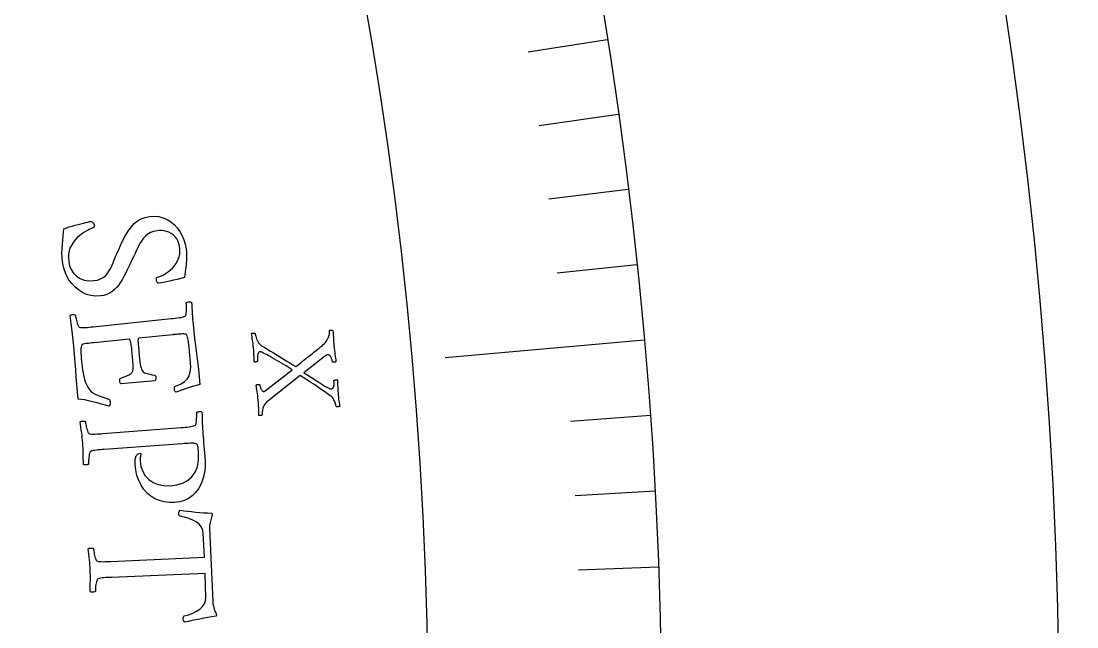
# Model space of a CAD drawing. Header units: millimetres. Extents: x -93 to 93, y -93 to 104.
# Drawn here: x 62.87 to 80.45, y 1.75 to 11.83 of the extents above; entities that cross this region are included whole.
import ezdxf

# ---------------------------------------------------------------- set-up
doc = ezdxf.new("R2010")
doc.units = ezdxf.units.MM
for name, color, linetype in [('ENGRAVE', 7, 'Continuous'), ('ENGRAVE_FINE', 8, 'Continuous'), ('TEXT', 5, 'Continuous')]:
    doc.layers.add(name, color=color, linetype=linetype)

msp = doc.modelspace()

# ---------------------------------------------------------------- linework, layer by layer
at = {"layer": 'ENGRAVE'}
msp.add_lwpolyline([(73.2476, 6.5231), (69.9307, 6.2277)], dxfattribs=at)
for radius in [90.65, 90.65, 88.2219, 83.7125, 83.7125, 80.1513, 73.5375, 73.5375, 69.6525]:
    msp.add_circle((0, 0), radius, dxfattribs=at)
at = {"layer": 'ENGRAVE_FINE'}
for points in [[(72.6289, 11.524), (71.3134, 11.3153)], [(72.8156, 10.279), (71.4966, 10.0928)], [(72.9809, 9.0303), (71.659, 8.8667)], [(73.125, 7.7782), (71.8005, 7.6373)], [(73.3488, 5.2653), (72.0202, 5.17)], [(73.4283, 4.0053), (72.0983, 3.9328)], [(73.4863, 2.7434), (72.1552, 2.6937)]]:
    msp.add_lwpolyline(points, dxfattribs=at)
at = {"layer": 'TEXT'}
for points in [[(65.6204, 8.0414), (65.6254, 7.9942), (65.6286, 7.9509), (65.6299, 7.9116), (65.6293, 7.8764), (65.6273, 7.8428), (65.6244, 7.8088), (65.6205, 7.7743), (65.6157, 7.7393), (65.6102, 7.7019), (65.6044, 7.6602), (65.5984, 7.6143), (65.5919, 7.5641), (65.5334, 7.5482), (65.4737, 7.5332), (65.4129, 7.5191), (65.3511, 7.5059), (65.2926, 7.494), (65.242, 7.4841), (65.1993, 7.4761), (65.1644, 7.47), (65.1571, 7.4694), (65.1503, 7.4724), (65.1441, 7.4791), (65.1385, 7.4895), (65.1337, 7.5011), (65.13, 7.5117), (65.1275, 7.5212), (65.126, 7.5296), (65.1256, 7.5401), (65.1268, 7.5497), (65.1298, 7.5582), (65.1344, 7.5657), (65.1631, 7.5739), (65.1936, 7.5854), (65.2262, 7.6004), (65.2607, 7.6189), (65.2956, 7.6405), (65.3294, 7.665), (65.3621, 7.6924), (65.3936, 7.7227), (65.423, 7.7557), (65.449, 7.7912), (65.4718, 7.8291), (65.4913, 7.8694), (65.5062, 7.912), (65.5151, 7.9565), (65.5181, 8.0028), (65.515, 8.0511), (65.5043, 8.1108), (65.4878, 8.1629), (65.4654, 8.2075), (65.4373, 8.2444), (65.405, 8.2747), (65.3703, 8.2995), (65.3331, 8.3187), (65.2935, 8.3324), (65.2531, 8.3413), (65.2135, 8.3462), (65.1749, 8.3473), (65.1372, 8.3445), (65.0796, 8.333), (65.0281, 8.3141), (64.9827, 8.2878), (64.9434, 8.2541), (64.9085, 8.2147), (64.8765, 8.1713), (64.8473, 8.124), (64.821, 8.0726), (64.7958, 8.0192), (64.7703, 7.9655), (64.7443, 7.9117), (64.718, 7.8577), (64.6988, 7.8162), (64.6786, 7.7726), (64.6574, 7.7269), (64.6353, 7.6792), (64.6118, 7.6308), (64.5867, 7.583), (64.5599, 7.5359), (64.5314, 7.4894), (64.5006, 7.445), (64.4667, 7.4043), (64.4299, 7.3672), (64.39, 7.3339), (64.3468, 7.3054), (64.3, 7.2834), (64.2494, 7.2676), (64.1952, 7.2581), (64.1145, 7.2548), (64.0374, 7.2634), (63.9638, 7.284), (63.8937, 7.3165), (63.8286, 7.3586), (63.7697, 7.408), (63.7169, 7.4647), (63.6704, 7.5286), (63.6311, 7.5977), (63.6002, 7.67), (63.5778, 7.7453), (63.5637, 7.8238), (63.5566, 7.8989), (63.5539, 7.9731), (63.5555, 8.0465), (63.5614, 8.1192), (63.569, 8.1895), (63.5754, 8.256), (63.5806, 8.3187), (63.5848, 8.3775), (63.6294, 8.3925), (63.6757, 8.4071), (63.7236, 8.4214), (63.7731, 8.4353), (63.8219, 8.4484), (63.8677, 8.4604), (63.9105, 8.4712), (63.9504, 8.4808), (63.985, 8.4889), (64.0125, 8.495), (64.0327, 8.4991), (64.0456, 8.5013), (64.0541, 8.4943), (64.0622, 8.4866), (64.0697, 8.4782), (64.0767, 8.4691), (64.0828, 8.4596), (64.0876, 8.4496), (64.091, 8.4393), (64.0931, 8.4287), (64.093, 8.4158), (64.0891, 8.4052), (64.0813, 8.3969), (64.0697, 8.3908), (64.0466, 8.3818), (64.0199, 8.3697), (63.9894, 8.3546), (63.9551, 8.3364), (63.9189, 8.315), (63.8826, 8.29), (63.8461, 8.2615), (63.8094, 8.2294), (63.7747, 8.1937), (63.7437, 8.1542), (63.7165, 8.1109), (63.6932, 8.0639), (63.6755, 8.0125), (63.6653, 7.9565), (63.6625, 7.8958), (63.6671, 7.8303), (63.6818, 7.7608), (63.7081, 7.6975), (63.7461, 7.6402), (63.7957, 7.5889), (63.8553, 7.5479), (63.9232, 7.5216), (63.9994, 7.5099), (64.0839, 7.513), (64.1438, 7.5236), (64.1958, 7.5407), (64.2399, 7.5641), (64.2763, 7.5939), (64.3072, 7.629), (64.3353, 7.6681), (64.3605, 7.7112), (64.3828, 7.7584), (64.404, 7.8086), (64.4257, 7.8606), (64.4479, 7.9145), (64.4706, 7.9703), (64.4984, 8.033), (64.5279, 8.0969), (64.5588, 8.162), (64.5913, 8.2284), (64.6268, 8.2933), (64.6665, 8.3539), (64.7104, 8.4101), (64.7587, 8.4619), (64.8123, 8.5066), (64.8723, 8.5415), (64.9387, 8.5665), (65.0116, 8.5815), (65.0904, 8.5864), (65.1655, 8.5797), (65.2367, 8.5614), (65.3041, 8.5316), (65.3666, 8.4921), (65.4231, 8.4452), (65.4737, 8.3907), (65.5182, 8.3288), (65.5557, 8.2615), (65.5853, 8.1912), (65.6068, 8.1178), (65.6204, 8.0414)], [(65.7373, 6.7815), (65.7494, 6.6688), (65.7631, 6.5507), (65.7782, 6.4271), (65.7948, 6.298), (65.8114, 6.1669), (65.8264, 6.0372), (65.8398, 5.9089), (65.8516, 5.7822), (65.7958, 5.7686), (65.7424, 5.7541), (65.6915, 5.7386), (65.643, 5.7222), (65.5953, 5.7054), (65.5468, 5.689), (65.4975, 5.6729), (65.4474, 5.6572), (65.4397, 5.6659), (65.4338, 5.6776), (65.4296, 5.6922), (65.4271, 5.7097), (65.4268, 5.7281), (65.4298, 5.7419), (65.4358, 5.7513), (65.445, 5.7561), (65.5263, 5.7914), (65.5902, 5.8305), (65.6369, 5.8733), (65.6664, 5.9198), (65.6838, 5.97), (65.6947, 6.0235), (65.6989, 6.0805), (65.6964, 6.1408), (65.6709, 6.4082), (65.6696, 6.4197), (65.6678, 6.4352), (65.6654, 6.4547), (65.6624, 6.4781), (65.6589, 6.503), (65.6548, 6.5271), (65.6503, 6.5503), (65.6452, 6.5727), (65.6395, 6.5922), (65.6331, 6.6068), (65.626, 6.6166), (65.6182, 6.6214), (65.601, 6.624), (65.5816, 6.6253), (65.56, 6.6255), (65.5361, 6.6243), (65.5109, 6.6225), (65.4853, 6.6204), (65.4593, 6.6181), (65.433, 6.6155), (65.4227, 6.6145), (65.4135, 6.6136), (65.4056, 6.6128), (65.3987, 6.6121), (64.8314, 6.5547), (64.826, 6.5516), (64.8223, 6.5435), (64.8203, 6.5304), (64.8199, 6.5123), (64.8207, 6.4912), (64.8219, 6.4689), (64.8237, 6.4455), (64.8259, 6.4209), (64.8416, 6.2607), (64.847, 6.2088), (64.8525, 6.163), (64.8582, 6.1234), (64.8641, 6.09), (64.8709, 6.0618), (64.8792, 6.0379), (64.8891, 6.0183), (64.9006, 6.003), (64.9141, 5.9908), (64.9302, 5.9804), (64.9489, 5.9718), (64.9701, 5.965), (64.9947, 5.9591), (65.0231, 5.9532), (65.0555, 5.9472), (65.0919, 5.9412), (65.1018, 5.9381), (65.1094, 5.9301), (65.1147, 5.917), (65.1177, 5.899), (65.1183, 5.8814), (65.1167, 5.8663), (65.1129, 5.8539), (65.107, 5.844), (64.5328, 5.7924), (64.5266, 5.7998), (64.5217, 5.8104), (64.5181, 5.8242), (64.5158, 5.8413), (64.5156, 5.8585), (64.5185, 5.8723), (64.5244, 5.8829), (64.5334, 5.8902), (64.5731, 5.9044), (64.6068, 5.917), (64.6346, 5.9282), (64.6564, 5.9378), (64.6737, 5.9463), (64.688, 5.9541), (64.6991, 5.9613), (64.7072, 5.9677), (64.7134, 5.9741), (64.7189, 5.9811), (64.7238, 5.9885), (64.7281, 5.9966), (64.7329, 6.0075), (64.7362, 6.0234), (64.7381, 6.0444), (64.7385, 6.0703), (64.738, 6.0994), (64.7368, 6.1299), (64.7352, 6.1617), (64.733, 6.1948), (64.7305, 6.2281), (64.7279, 6.2604), (64.7252, 6.2917), (64.7223, 6.322), (64.7201, 6.343), (64.7177, 6.3655), (64.7148, 6.3892), (64.7116, 6.4143), (64.7082, 6.4392), (64.7045, 6.4623), (64.7006, 6.4836), (64.6965, 6.5031), (64.6918, 6.5192), (64.6862, 6.5305), (64.6798, 6.537), (64.6724, 6.5386), (64.0926, 6.48), (64.0891, 6.4797), (64.0848, 6.4792), (64.0798, 6.4787), (64.0739, 6.4781), (64.0506, 6.4757), (64.0241, 6.4727), (63.9945, 6.4692), (63.9619, 6.4652), (63.9314, 6.4607), (63.9085, 6.4555), (63.8932, 6.4498), (63.8854, 6.4434), (63.8772, 6.4261), (63.8713, 6.4072), (63.8677, 6.3868), (63.8665, 6.3649), (63.867, 6.3391), (63.8687, 6.3069), (63.8716, 6.2685), (63.8757, 6.2237), (63.8897, 6.0782), (63.8961, 6.0243), (63.9053, 5.9711), (63.917, 5.9185), (63.9315, 5.8665), (63.9481, 5.8177), (63.9666, 5.7744), (63.9869, 5.7368), (64.009, 5.7048), (64.0363, 5.6732), (64.0681, 5.6459), (64.1044, 5.6229), (64.1453, 5.6042), (64.1893, 5.5878), (64.235, 5.572), (64.2824, 5.5567), (64.3315, 5.5419), (64.3401, 5.5375), (64.3468, 5.5291), (64.3514, 5.5165), (64.354, 5.4999), (64.355, 5.474), (64.3533, 5.4527), (64.3488, 5.4358), (64.3416, 5.4234), (64.2763, 5.4404), (64.209, 5.4581), (64.1396, 5.4766), (64.0682, 5.4958), (63.9985, 5.5133), (63.9342, 5.5268), (63.8754, 5.5362), (63.8221, 5.5416), (63.8118, 5.6636), (63.802, 5.7853), (63.7929, 5.9066), (63.7843, 6.0276), (63.7752, 6.1523), (63.7642, 6.2845), (63.7515, 6.4245), (63.7368, 6.572), (63.7312, 6.6231), (63.7253, 6.6715), (63.719, 6.717), (63.7124, 6.7599), (63.7059, 6.8017), (63.6999, 6.8444), (63.6943, 6.8879), (63.6892, 6.9322), (63.696, 6.9383), (63.7054, 6.943), (63.7172, 6.9461), (63.7316, 6.9478), (63.7462, 6.9481), (63.7585, 6.9472), (63.7686, 6.9451), (63.7764, 6.9417), (63.7779, 6.9305), (63.7804, 6.9156), (63.7839, 6.8968), (63.7884, 6.8742), (63.7939, 6.8501), (63.8002, 6.8266), (63.8075, 6.8039), (63.8157, 6.7818), (63.8242, 6.7626), (63.8326, 6.7488), (63.8408, 6.7401), (63.8488, 6.7368), (63.8694, 6.7334), (63.8926, 6.7316), (63.9185, 6.7315), (63.9468, 6.733), (63.9771, 6.7355), (64.0085, 6.7383), (64.0411, 6.7415), (64.0748, 6.7449), (65.3741, 6.8817), (65.4078, 6.8854), (65.4406, 6.8891), (65.4724, 6.893), (65.5032, 6.8969), (65.532, 6.9014), (65.5577, 6.9071), (65.5803, 6.9138), (65.5998, 6.9215), (65.6082, 6.9267), (65.6147, 6.9372), (65.6196, 6.9529), (65.6227, 6.9738), (65.6246, 6.9976), (65.6258, 7.022), (65.6264, 7.0469), (65.6263, 7.0723), (65.6258, 7.0959), (65.6252, 7.1156), (65.6244, 7.1312), (65.6234, 7.1427), (65.6303, 7.1478), (65.6397, 7.1522), (65.6515, 7.1558), (65.6658, 7.1586), (65.6802, 7.1601), (65.6925, 7.1595), (65.7026, 7.1569), (65.7106, 7.1522), (65.7141, 7.1045), (65.7174, 7.0571), (65.7203, 7.0101), (65.723, 6.9635), (65.7258, 6.9173), (65.7291, 6.8716), (65.733, 6.8263), (65.7373, 6.7815)], [(68.0825, 6.4246), (68.0862, 6.3875), (68.0901, 6.3519), (68.0942, 6.318), (68.0986, 6.2857), (68.103, 6.2543), (68.1072, 6.2232), (68.1113, 6.1923), (68.1152, 6.1617), (68.1101, 6.1594), (68.103, 6.1574), (68.0937, 6.1558), (68.0823, 6.1545), (68.0713, 6.154), (68.0634, 6.1549), (68.0584, 6.1571), (68.0566, 6.1607), (68.0555, 6.1689), (68.0536, 6.179), (68.0509, 6.1908), (68.0473, 6.2045), (68.0429, 6.2187), (68.0374, 6.2322), (68.031, 6.2452), (68.0236, 6.2575), (68.015, 6.2679), (68.0049, 6.2749), (67.9935, 6.2787), (67.9807, 6.2791), (67.9685, 6.2764), (67.9548, 6.2703), (67.9395, 6.2609), (67.9227, 6.2483), (67.5821, 5.9785), (67.6466, 5.9382), (67.7092, 5.8988), (67.7698, 5.8602), (67.8285, 5.8224), (67.8829, 5.7877), (67.9309, 5.7581), (67.9724, 5.7338), (68.0074, 5.7147), (68.0129, 5.7123), (68.0182, 5.7106), (68.0236, 5.7095), (68.0288, 5.7091), (68.0336, 5.709), (68.0372, 5.709), (68.0399, 5.709), (68.0414, 5.7091), (68.0488, 5.7113), (68.0565, 5.7167), (68.0644, 5.7254), (68.0726, 5.7372), (68.0794, 5.7544), (68.0832, 5.779), (68.084, 5.811), (68.0818, 5.8505), (68.084, 5.8536), (68.0889, 5.8562), (68.0967, 5.8584), (68.1072, 5.8602), (68.1183, 5.8613), (68.1278, 5.8617), (68.1356, 5.8612), (68.1418, 5.86), (68.1423, 5.83), (68.1428, 5.8018), (68.1433, 5.7754), (68.1438, 5.7506), (68.1445, 5.7262), (68.1456, 5.7006), (68.1473, 5.6738), (68.1494, 5.6459), (68.1528, 5.6074), (68.1565, 5.5721), (68.1604, 5.54), (68.1646, 5.5111), (68.1687, 5.485), (68.1723, 5.4613), (68.1754, 5.4399), (68.1781, 5.4208), (68.1733, 5.4185), (68.167, 5.4165), (68.159, 5.4147), (68.1494, 5.4132), (68.1396, 5.4126), (68.131, 5.4136), (68.1236, 5.4161), (68.1174, 5.4202), (68.1166, 5.4259), (68.115, 5.4346), (68.1124, 5.4463), (68.1089, 5.461), (68.1042, 5.4774), (68.0978, 5.4946), (68.0899, 5.5124), (68.0802, 5.5308), (68.0687, 5.5491), (68.0551, 5.5662), (68.0393, 5.5822), (68.0214, 5.5971), (67.973, 5.6311), (67.9279, 5.6628), (67.8862, 5.6922), (67.8477, 5.7193), (67.8108, 5.7451), (67.7737, 5.7704), (67.7363, 5.7953), (67.6987, 5.8197), (67.6592, 5.845), (67.6161, 5.8722), (67.5694, 5.9015), (67.5191, 5.9328), (66.9536, 5.4821), (66.9347, 5.464), (66.9191, 5.4422), (66.9071, 5.4169), (66.8984, 5.3879), (66.8926, 5.3578), (66.889, 5.3293), (66.8876, 5.3022), (66.8884, 5.2766), (66.8836, 5.2735), (66.8768, 5.2712), (66.8681, 5.2697), (66.8576, 5.2689), (66.8473, 5.2687), (66.8393, 5.2688), (66.8336, 5.2692), (66.8303, 5.2699), (66.83, 5.299), (66.8298, 5.3261), (66.8295, 5.3511), (66.8293, 5.374), (66.8288, 5.397), (66.8278, 5.4223), (66.8261, 5.4499), (66.8239, 5.4798), (66.8203, 5.5209), (66.8165, 5.5592), (66.8126, 5.5947), (66.8084, 5.6275), (66.804, 5.6603), (66.7993, 5.6958), (66.7941, 5.734), (66.7885, 5.7748), (66.7934, 5.7789), (66.8005, 5.7821), (66.8097, 5.7845), (66.8211, 5.786), (66.8321, 5.7864), (66.84, 5.7855), (66.8449, 5.7834), (66.8468, 5.7799), (66.8478, 5.7727), (66.8498, 5.7637), (66.8527, 5.7528), (66.8565, 5.74), (66.8613, 5.7266), (66.8669, 5.7135), (66.8734, 5.701), (66.8808, 5.6889), (66.8888, 5.6786), (66.8972, 5.6715), (66.906, 5.6676), (66.9152, 5.6668), (66.9174, 5.6672), (66.9201, 5.668), (66.923, 5.6692), (66.9264, 5.6709), (66.9297, 5.6728), (66.9326, 5.6748), (66.9351, 5.6769), (66.9372, 5.6791), (67.3888, 6.0308), (67.3557, 6.0514), (67.3208, 6.0728), (67.2841, 6.0949), (67.2457, 6.1177), (67.2065, 6.1407), (67.1678, 6.1633), (67.1295, 6.1856), (67.0916, 6.2074), (67.0551, 6.2283), (67.0208, 6.2475), (66.9887, 6.265), (66.9589, 6.2809), (66.9325, 6.2948), (66.9104, 6.3062), (66.8928, 6.3151), (66.8796, 6.3216), (66.8771, 6.3225), (66.8741, 6.3237), (66.8706, 6.325), (66.8665, 6.3266), (66.8621, 6.328), (66.8574, 6.3289), (66.8525, 6.3292), (66.8474, 6.329), (66.8385, 6.3259), (66.8303, 6.3185), (66.823, 6.3067), (66.8164, 6.2905), (66.8115, 6.2692), (66.8092, 6.2418), (66.8093, 6.2085), (66.812, 6.169), (66.8072, 6.1658), (66.8005, 6.163), (66.7919, 6.1607), (66.7815, 6.1589), (66.7712, 6.1578), (66.7633, 6.1575), (66.7576, 6.1581), (66.7542, 6.1595), (66.7536, 6.1878), (66.7528, 6.2162), (66.7519, 6.245), (66.7508, 6.2739), (66.7495, 6.3029), (66.7478, 6.3315), (66.7457, 6.3599), (66.7432, 6.3879), (66.7394, 6.4258), (66.7354, 6.4607), (66.7313, 6.4928), (66.7271, 6.522), (66.7227, 6.55), (66.7181, 6.5785), (66.7133, 6.6075), (66.7084, 6.637), (66.7141, 6.6392), (66.7214, 6.6407), (66.7302, 6.6413), (66.7405, 6.6412), (66.7504, 6.6407), (66.7582, 6.6401), (66.7637, 6.6394), (66.767, 6.6387), (66.7681, 6.6324), (66.7705, 6.622), (66.7742, 6.6075), (66.7793, 6.5887), (66.7858, 6.5676), (66.794, 6.5458), (66.8038, 6.5234), (66.8152, 6.5003), (66.8283, 6.4784), (66.8431, 6.4594), (66.8595, 6.4433), (66.8776, 6.4301), (66.9301, 6.3973), (66.9803, 6.3661), (67.0282, 6.3365), (67.0738, 6.3085), (67.1184, 6.2813), (67.1631, 6.2542), (67.2079, 6.2272), (67.2528, 6.2003), (67.2986, 6.1728), (67.3463, 6.144), (67.3958, 6.1138), (67.447, 6.0823), (67.4658, 6.0965), (67.4865, 6.1125), (67.5093, 6.1304), (67.5342, 6.1503), (67.5604, 6.1713), (67.5872, 6.1926), (67.6147, 6.2142), (67.6428, 6.2362), (67.6706, 6.2581), (67.6975, 6.2794), (67.7234, 6.3), (67.7483, 6.32), (67.7715, 6.3389), (67.7926, 6.356), (67.8115, 6.3712), (67.8282, 6.3847), (67.8419, 6.3958), (67.8516, 6.4036), (67.8574, 6.4084), (67.8594, 6.4099), (67.8834, 6.429), (67.9046, 6.4474), (67.923, 6.4651), (67.9386, 6.4822), (67.9522, 6.4996), (67.965, 6.5184), (67.9768, 6.5386), (67.9877, 6.5602), (67.9941, 6.5751), (67.9992, 6.5908), (68.003, 6.6073), (68.0056, 6.6246), (68.0072, 6.6413), (68.0081, 6.656), (68.0082, 6.6686), (68.0076, 6.6791), (68.0088, 6.6829), (68.0132, 6.686), (68.0209, 6.6883), (68.0317, 6.6899), (68.0432, 6.6905), (68.0527, 6.6899), (68.0603, 6.688), (68.0658, 6.6848), (68.0683, 6.6481), (68.0704, 6.6142), (68.072, 6.583), (68.0732, 6.5546), (68.0746, 6.5262), (68.0766, 6.4951), (68.0792, 6.4612), (68.0825, 6.4246)], [(65.4298, 3.8166), (65.3401, 3.8167), (65.2554, 3.8278), (65.1757, 3.8499), (65.1011, 3.8829), (65.0326, 3.9258), (64.9714, 3.9775), (64.9174, 4.038), (64.8707, 4.1074), (64.8321, 4.1845), (64.8026, 4.2682), (64.7821, 4.3586), (64.7707, 4.4557), (64.7702, 4.4692), (64.7703, 4.4848), (64.771, 4.5024), (64.7724, 4.522), (64.7746, 4.5417), (64.7776, 4.5595), (64.7816, 4.5753), (64.7865, 4.5893), (64.7901, 4.5935), (64.7949, 4.5993), (64.8009, 4.6069), (64.8082, 4.616), (64.8169, 4.625), (64.8271, 4.6316), (64.8389, 4.636), (64.8522, 4.6381), (64.8602, 4.6377), (64.8657, 4.6352), (64.8686, 4.6304), (64.8689, 4.6235), (64.8666, 4.6105), (64.8641, 4.5971), (64.8615, 4.5833), (64.8586, 4.5691), (64.8562, 4.5543), (64.8549, 4.5388), (64.8545, 4.5226), (64.8552, 4.5057), (64.869, 4.4172), (64.8977, 4.3373), (64.9412, 4.2657), (64.9996, 4.2025), (65.0714, 4.1518), (65.1553, 4.1175), (65.2513, 4.0997), (65.3594, 4.0986), (65.4673, 4.1133), (65.563, 4.1432), (65.6462, 4.1884), (65.7171, 4.2489), (65.7726, 4.3247), (65.8097, 4.4158), (65.8284, 4.5222), (65.8286, 4.6438), (65.8272, 4.6601), (65.8252, 4.6801), (65.8226, 4.7038), (65.8192, 4.7313), (65.8146, 4.7576), (65.808, 4.7774), (65.7996, 4.7909), (65.7893, 4.7981), (65.7723, 4.8026), (65.7506, 4.8053), (65.7242, 4.8062), (65.6929, 4.8055), (65.6592, 4.8037), (65.6252, 4.8017), (65.5911, 4.7995), (65.5569, 4.7971), (64.257, 4.702), (64.2232, 4.6994), (64.1906, 4.6967), (64.1592, 4.694), (64.129, 4.6911), (64.1008, 4.6875), (64.0754, 4.6828), (64.0528, 4.677), (64.0331, 4.67), (64.0259, 4.664), (64.0194, 4.6534), (64.0137, 4.6382), (64.0086, 4.6183), (64.0044, 4.5959), (64.0013, 4.573), (63.9991, 4.5496), (63.998, 4.5256), (63.9975, 4.5033), (63.9973, 4.4847), (63.9975, 4.4698), (63.998, 4.4586), (63.9908, 4.4539), (63.9813, 4.4501), (63.9693, 4.447), (63.955, 4.4447), (63.9405, 4.4438), (63.9282, 4.4448), (63.9182, 4.4477), (63.9104, 4.4525), (63.9102, 4.4987), (63.9099, 4.5439), (63.9094, 4.5881), (63.9087, 4.6314), (63.9077, 4.6744), (63.9059, 4.7179), (63.9035, 4.762), (63.9005, 4.8067), (63.8969, 4.8501), (63.8927, 4.8937), (63.8879, 4.9374), (63.8824, 4.9812), (63.8765, 5.0254), (63.8703, 5.0702), (63.8638, 5.1155), (63.8571, 5.1614), (63.8641, 5.1673), (63.8736, 5.1717), (63.8855, 5.1745), (63.8999, 5.1758), (63.9145, 5.1757), (63.9268, 5.1744), (63.9368, 5.172), (63.9445, 5.1685), (63.9457, 5.1574), (63.9478, 5.1426), (63.9508, 5.1242), (63.9546, 5.1022), (63.9593, 5.0786), (63.965, 5.0555), (63.9716, 5.0328), (63.9791, 5.0106), (63.9871, 4.9912), (63.9951, 4.9771), (64.003, 4.9683), (64.011, 4.9647), (64.0315, 4.9608), (64.0547, 4.9584), (64.0805, 4.9575), (64.1089, 4.9583), (64.1392, 4.9599), (64.1707, 4.9619), (64.2033, 4.9641), (64.2371, 4.9666), (65.5397, 5.0673), (65.5735, 5.07), (65.6064, 5.0729), (65.6383, 5.0758), (65.6692, 5.0789), (65.6981, 5.0827), (65.7239, 5.0876), (65.7467, 5.0936), (65.7665, 5.1009), (65.7749, 5.1058), (65.7818, 5.1161), (65.7871, 5.1316), (65.7907, 5.1525), (65.7933, 5.1761), (65.7952, 5.2001), (65.7965, 5.2245), (65.7972, 5.2492), (65.7975, 5.2722), (65.7974, 5.2914), (65.797, 5.3067), (65.7964, 5.3182), (65.8035, 5.323), (65.813, 5.3271), (65.8249, 5.3304), (65.8392, 5.3329), (65.8537, 5.3339), (65.8659, 5.333), (65.876, 5.3301), (65.8838, 5.3252), (65.886, 5.2775), (65.8879, 5.2304), (65.8895, 5.1838), (65.8909, 5.1378), (65.8923, 5.0923), (65.8944, 5.047), (65.8969, 5.0019), (65.9, 4.9571), (65.9037, 4.9099), (65.9079, 4.8609), (65.9127, 4.8102), (65.9178, 4.7577), (65.9232, 4.7024), (65.9284, 4.6433), (65.9333, 4.5803), (65.9381, 4.5135), (65.9397, 4.4311), (65.9331, 4.3499), (65.9182, 4.27), (65.895, 4.1915), (65.8639, 4.1168), (65.8251, 4.0485), (65.7786, 3.9867), (65.7243, 3.9313), (65.6624, 3.8849), (65.5926, 3.8504), (65.5151, 3.8277), (65.4298, 3.8166)], [(66.0631, 2.1694), (66.0648, 2.1488), (66.0684, 2.1255), (66.0742, 2.0994), (66.0819, 2.0706), (66.0905, 2.0424), (66.0985, 2.0182), (66.1059, 1.998), (66.1129, 1.9818), (66.1187, 1.9701), (66.1229, 1.9604), (66.1255, 1.9527), (66.1265, 1.9469), (66.1262, 1.9419), (66.1252, 1.9365), (66.1234, 1.9306), (66.1208, 1.9243), (66.0512, 1.914), (65.9828, 1.9031), (65.9155, 1.8917), (65.8494, 1.8797), (65.7846, 1.8672), (65.7209, 1.8541), (65.6584, 1.8405), (65.5971, 1.8263), (65.5936, 1.83), (65.5898, 1.8349), (65.5855, 1.8409), (65.5808, 1.8482), (65.5766, 1.8564), (65.574, 1.8655), (65.573, 1.8754), (65.5734, 1.8861), (65.574, 1.902), (65.5765, 1.9148), (65.5811, 1.9245), (65.5878, 1.9311), (65.6638, 1.9518), (65.7329, 1.9776), (65.7953, 2.0084), (65.8508, 2.0442), (65.8962, 2.0852), (65.928, 2.1313), (65.9463, 2.1827), (65.951, 2.2393), (65.9364, 2.6355), (64.3774, 2.5732), (64.3435, 2.5717), (64.3109, 2.5701), (64.2794, 2.5684), (64.2491, 2.5665), (64.2208, 2.5639), (64.1953, 2.56), (64.1725, 2.555), (64.1526, 2.5486), (64.1452, 2.5429), (64.1383, 2.5325), (64.1321, 2.5175), (64.1264, 2.4978), (64.1215, 2.4755), (64.1175, 2.4527), (64.1146, 2.4294), (64.1127, 2.4055), (64.1114, 2.3832), (64.1107, 2.3646), (64.1103, 2.3497), (64.1104, 2.3385), (64.1032, 2.3341), (64.0935, 2.3305), (64.0814, 2.3278), (64.067, 2.326), (64.0525, 2.3256), (64.0403, 2.327), (64.0304, 2.3302), (64.0228, 2.3353), (64.0241, 2.3815), (64.0253, 2.4267), (64.0262, 2.4709), (64.027, 2.5141), (64.0273, 2.5571), (64.027, 2.6007), (64.0261, 2.6449), (64.0245, 2.6896), (64.0224, 2.7332), (64.0196, 2.7772), (64.0162, 2.8215), (64.0122, 2.8662), (64.0077, 2.9113), (64.003, 2.9567), (63.998, 3.0025), (63.9928, 3.0487), (63.9999, 3.0544), (64.0096, 3.0584), (64.0216, 3.0608), (64.0361, 3.0616), (64.0506, 3.0611), (64.0628, 3.0594), (64.0728, 3.0567), (64.0804, 3.0528), (64.0812, 3.0416), (64.0828, 3.0265), (64.0852, 3.0076), (64.0883, 2.9848), (64.0923, 2.9603), (64.0972, 2.9365), (64.1031, 2.9134), (64.1099, 2.8908), (64.1172, 2.8712), (64.1247, 2.8568), (64.1324, 2.8477), (64.1402, 2.8439), (64.1606, 2.8393), (64.1837, 2.8361), (64.2094, 2.8344), (64.2378, 2.8342), (64.2682, 2.8349), (64.2997, 2.8358), (64.3324, 2.8369), (64.3662, 2.8383), (65.925, 2.907), (65.906, 3.3095), (65.8965, 3.3654), (65.874, 3.4151), (65.8384, 3.4584), (65.7897, 3.4954), (65.7314, 3.5267), (65.6667, 3.5527), (65.5955, 3.5736), (65.518, 3.5893), (65.5108, 3.5952), (65.5054, 3.6045), (65.5017, 3.617), (65.4999, 3.6328), (65.4985, 3.6434), (65.4988, 3.6531), (65.5006, 3.6618), (65.5041, 3.6697), (65.5082, 3.6766), (65.512, 3.6825), (65.5155, 3.6873), (65.5186, 3.6912), (65.5809, 3.6823), (65.6443, 3.6743), (65.7088, 3.6672), (65.7745, 3.6608), (65.8413, 3.6552), (65.9092, 3.6499), (65.9783, 3.6451), (66.0486, 3.6408), (66.0515, 3.6325), (66.0531, 3.6234), (66.0533, 3.6134), (66.0522, 3.6025), (66.0504, 3.5917), (66.0482, 3.5822), (66.0459, 3.5738), (66.0432, 3.5667), (66.0377, 3.5504), (66.0322, 3.5312), (66.0266, 3.5089), (66.021, 3.4837), (66.0161, 3.4578), (66.013, 3.4339), (66.0115, 3.4119), (66.0116, 3.3918)]]:
    msp.add_lwpolyline(points, close=True, dxfattribs=at)

doc.saveas('drawing.dxf')
